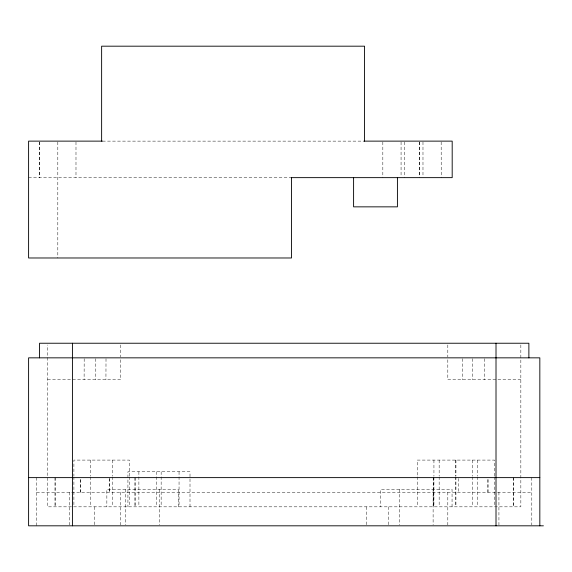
<?xml version="1.0" encoding="UTF-8"?>
<svg xmlns="http://www.w3.org/2000/svg" width="572" height="572" viewBox="0 0 572 572"><rect width="100%" height="100%" fill="white"/><g stroke="black" fill="none" stroke-linecap="round" stroke-linejoin="round"><path stroke-width="0.43" stroke-dasharray="2.86 2.15" d="M102.524 141.127L363.663 141.127M28.6 177.642L290.626 177.642M47.59 379.751L120.62 379.751L120.62 357.843M520.842 379.751L447.812 379.751L447.812 357.843M36.637 492.227L531.796 492.227M531.796 477.62L531.796 524.939M520.842 344.959L520.842 506.828L47.59 506.828L47.59 344.959M513.542 477.62L513.542 506.828M513.248 477.62L513.248 506.828M498.927 492.227L498.934 524.939M494.437 475.961L494.437 460.088L417.238 460.088L417.238 475.961M494.437 476.848L494.437 506.828M484.305 358.723L484.32 379.751M477.706 460.088L477.706 475.961M477.706 476.848L477.706 506.828M472.644 358.723L472.644 379.751M472.536 460.088L472.536 475.961M472.536 476.848L472.536 506.828M462.441 358.723L462.426 379.751M458.78 478.478L458.794 492.227M455.891 460.088L455.891 475.961M455.891 476.848L455.891 506.828M455.841 460.088L455.841 475.961M455.841 476.848L455.841 506.828M452.059 506.828L452.059 489.303L380.752 489.303L380.752 506.828M447.812 344.959L447.812 356.985M447.812 492.227L447.812 524.939M441.169 142.013L441.226 177.642M439.16 460.088L439.16 475.961M439.16 476.848L439.16 506.828M433.933 460.088L433.933 475.961M433.933 476.848L433.933 506.828M433.497 477.62L433.497 506.828M433.204 477.62L433.204 506.828M433.118 489.303L433.118 524.932M422.98 142.013L422.98 176.748M419.305 142.013L419.305 177.642M419.233 142.013L419.233 176.748M417.238 476.848L417.238 506.828M404.726 142.013L404.726 177.642M401.065 142.013L401.065 176.748M399.685 489.303L399.685 524.932M388.653 506.828L388.653 525.818M382.832 142.013L382.832 177.642M366.745 506.828L366.745 525.818M190.004 506.828L190.004 471.778L127.928 471.778L127.928 506.828M179.05 471.778L179.05 506.828M178.214 506.828L178.214 489.303L106.85 489.303L106.85 506.828M161.154 471.778L161.154 506.828M159.323 489.303L159.323 524.932M156.771 471.778L156.771 506.828M138.882 471.778L138.882 506.828M135.149 477.62L135.149 506.828M134.928 477.62L134.928 506.828M129.365 475.961L129.365 460.088L73.902 460.088L73.902 475.961M129.365 476.848L129.365 506.828M125.74 489.303L125.74 524.932M120.62 344.959L120.62 356.985M120.62 492.227L120.606 524.939M112.577 460.088L112.577 475.961M112.577 476.848L112.577 506.828M109.617 478.478L109.617 492.227M109.581 478.478L109.581 492.227M106.013 358.723L105.934 379.751M95.789 358.723L95.789 379.751M94.33 506.828L94.33 525.818M90.691 460.088L90.691 475.961M90.691 476.848L90.691 506.828M84.184 358.723L84.105 379.751M75.99 142.013L75.99 177.642M73.902 476.848L73.902 506.828M69.512 492.227L69.498 524.939M57.815 142.013L57.815 257.979M55.198 477.62L55.198 506.828M54.976 477.62L54.976 506.828M39.697 142.013L39.697 177.642M39.64 142.013L39.64 177.642M36.637 477.62L36.637 525.818M487.966 492.227L487.966 478.478L487.945 492.227M80.538 492.227L80.538 478.478L80.502 492.227"/><path stroke-width="0.86" d="M102.452 141.127L28.6 141.127L28.6 257.979L291.52 257.979L291.52 177.642M364.049 141.127L452.187 141.127L452.187 177.642L291.041 177.642M28.6 477.62L539.832 477.62M543.4 525.818L28.6 525.818L28.6 357.843L539.832 357.843L539.832 525.818M528.878 357.843L528.878 343.236L39.554 343.236L39.554 357.843M496.01 343.236L496.01 525.818M397.418 177.642L397.418 206.85L353.596 206.85L353.596 177.642M364.55 141.127L364.55 46.182L101.63 46.182L101.63 141.127M72.422 343.236L72.422 525.818"/></g></svg>
